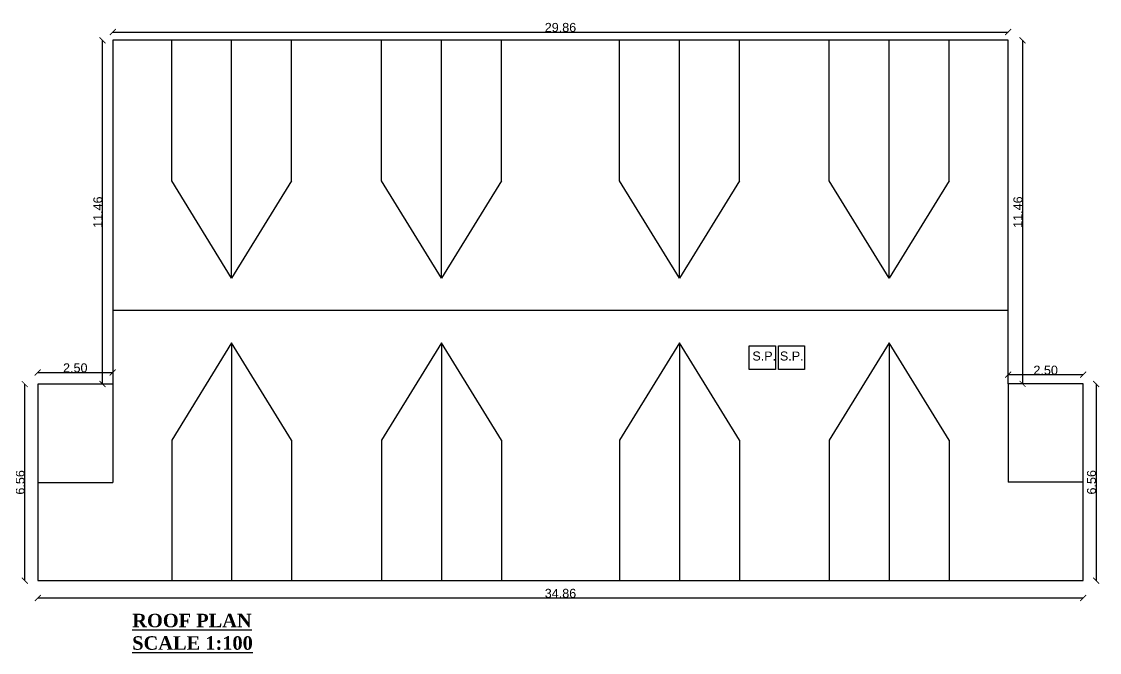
# Model space of a CAD drawing. Header units: metres. Extents: x 0 to 242, y 0 to 134.
# Drawn here: x 18.36 to 54.3, y 83.49 to 104.54 of the extents above; entities that cross this region are included whole.
import ezdxf

# ---------------------------------------------------------------- set-up
doc = ezdxf.new("R2010")
doc.units = ezdxf.units.M
doc.header["$MEASUREMENT"] = 0
doc.styles.get("Standard").update_dxf_attribs({"font": 'arial.ttf'})
doc.styles.add('STYLUSBT', font='arial.ttf')
doc.dimstyles.new('STANDARD$0', dxfattribs={"dimtxt": 0.3, "dimasz": 0.2, "dimexe": 0.0625, "dimexo": 1, "dimgap": 0, "dimtad": 1, "dimtoh": 1, "dimzin": 0, "dimdsep": 46, "dimtxsty": 'STYLUSBT', "dimblk": 'ARCHTICK', "dimcen": 0.09375, "dimse1": 1, "dimse2": 1, "dimadec": 0, "dimazin": 0, "dimtfac": 1, "dimtofl": 0, "dimtmove": 2, "dimatfit": 3, "dimldrblk": 'ARCHTICK', "dimfxl": 1, "dimtolj": 1, "dimtzin": 0, "dimarcsym": 0})

# ---------------------------------------------------------------- blocks, each defined once
blk = doc.blocks.new('_ArchTick')
at = {"color": 0, "linetype": 'ByBlock', "const_width": 0.15}
blk.add_lwpolyline([(-0.5, -0.5), (0.5, 0.5)], dxfattribs=at)
blk = doc.blocks.new('*D33')
at = {"color": 0, "lineweight": -2, "transparency": 16777216}
blk.add_line((18.899, 85.311), (53.759, 85.311), dxfattribs=at)
at = {"layer": 'DEFPOINTS', "color": 0, "transparency": 16777216}
for p in [(18.899, 85.89), (53.759, 85.89), (53.759, 85.311)]:
    blk.add_point(p, dxfattribs=at)
at = {"color": 0, "lineweight": -2, "transparency": 16777216, "xscale": 0.2, "yscale": 0.2, "zscale": 0.2, "rotation": 180}
blk.add_blockref('_ArchTick', (18.899, 85.311), dxfattribs=at)
at = {"color": 0, "lineweight": -2, "transparency": 16777216, "xscale": 0.2, "yscale": 0.2, "zscale": 0.2}
blk.add_blockref('_ArchTick', (53.759, 85.311), dxfattribs=at)
at = {"color": 0, "transparency": 16777216, "insert": (36.329, 85.464), "char_height": 0.3, "attachment_point": 5, "style": 'STYLUSBT'}
blk.add_mtext('\\A1;34.86', dxfattribs=at)
blk = doc.blocks.new('*D34')
at = {"color": 0, "lineweight": -2, "transparency": 16777216}
blk.add_line((18.464, 85.89), (18.464, 92.445), dxfattribs=at)
at = {"layer": 'DEFPOINTS', "color": 0, "transparency": 16777216}
for p in [(18.464, 92.445), (18.899, 92.445), (18.899, 85.89)]:
    blk.add_point(p, dxfattribs=at)
at = {"color": 0, "lineweight": -2, "transparency": 16777216, "xscale": 0.2, "yscale": 0.2, "zscale": 0.2}
for p, rotation in [((18.464, 92.445), 90), ((18.464, 85.89), 270)]:
    blk.add_blockref('_ArchTick', p, dxfattribs=dict(at, rotation=rotation))
at = {"color": 0, "transparency": 16777216, "insert": (18.311, 89.167), "char_height": 0.3, "attachment_point": 5, "rotation": 90, "style": 'STYLUSBT'}
blk.add_mtext('\\A1;6.56', dxfattribs=at)
blk = doc.blocks.new('*D35')
at = {"color": 0, "lineweight": -2, "transparency": 16777216}
blk.add_line((18.899, 92.831), (21.399, 92.831), dxfattribs=at)
at = {"layer": 'DEFPOINTS', "color": 0, "transparency": 16777216}
for p in [(21.399, 92.831), (18.899, 92.445), (21.399, 92.445)]:
    blk.add_point(p, dxfattribs=at)
at = {"color": 0, "lineweight": -2, "transparency": 16777216, "xscale": 0.2, "yscale": 0.2, "zscale": 0.2, "rotation": 180}
blk.add_blockref('_ArchTick', (18.899, 92.831), dxfattribs=at)
at = {"color": 0, "lineweight": -2, "transparency": 16777216, "xscale": 0.2, "yscale": 0.2, "zscale": 0.2}
blk.add_blockref('_ArchTick', (21.399, 92.831), dxfattribs=at)
at = {"color": 0, "transparency": 16777216, "insert": (20.149, 92.984), "char_height": 0.3, "attachment_point": 5, "style": 'STYLUSBT'}
blk.add_mtext('\\A1;2.50', dxfattribs=at)
blk = doc.blocks.new('*D36')
at = {"color": 0, "lineweight": -2, "transparency": 16777216}
blk.add_line((21.058, 92.445), (21.058, 103.91), dxfattribs=at)
at = {"layer": 'DEFPOINTS', "color": 0, "transparency": 16777216}
for p in [(21.058, 103.91), (21.399, 103.91), (21.399, 92.445)]:
    blk.add_point(p, dxfattribs=at)
at = {"color": 0, "lineweight": -2, "transparency": 16777216, "xscale": 0.2, "yscale": 0.2, "zscale": 0.2}
for p, rotation in [((21.058, 103.91), 90), ((21.058, 92.445), 270)]:
    blk.add_blockref('_ArchTick', p, dxfattribs=dict(at, rotation=rotation))
at = {"color": 0, "transparency": 16777216, "insert": (20.904, 98.177), "char_height": 0.3, "attachment_point": 5, "rotation": 90, "style": 'STYLUSBT'}
blk.add_mtext('\\A1;11.46', dxfattribs=at)
blk = doc.blocks.new('*D37')
at = {"color": 0, "lineweight": -2, "transparency": 16777216}
blk.add_line((21.399, 104.185), (51.259, 104.185), dxfattribs=at)
at = {"layer": 'DEFPOINTS', "color": 0, "transparency": 16777216}
for p in [(21.399, 103.91), (51.259, 104.185), (51.259, 103.91)]:
    blk.add_point(p, dxfattribs=at)
at = {"color": 0, "lineweight": -2, "transparency": 16777216, "xscale": 0.2, "yscale": 0.2, "zscale": 0.2, "rotation": 180}
blk.add_blockref('_ArchTick', (21.399, 104.185), dxfattribs=at)
at = {"color": 0, "lineweight": -2, "transparency": 16777216, "xscale": 0.2, "yscale": 0.2, "zscale": 0.2}
blk.add_blockref('_ArchTick', (51.259, 104.185), dxfattribs=at)
at = {"color": 0, "transparency": 16777216, "insert": (36.329, 104.338), "char_height": 0.3, "attachment_point": 5, "style": 'STYLUSBT'}
blk.add_mtext('\\A1;29.86', dxfattribs=at)
blk = doc.blocks.new('*D38')
at = {"color": 0, "lineweight": -2, "transparency": 16777216}
blk.add_line((51.739, 103.91), (51.739, 92.45), dxfattribs=at)
at = {"layer": 'DEFPOINTS', "color": 0, "transparency": 16777216}
for p in [(51.259, 103.91), (51.259, 92.45), (51.739, 92.45)]:
    blk.add_point(p, dxfattribs=at)
at = {"color": 0, "lineweight": -2, "transparency": 16777216, "xscale": 0.2, "yscale": 0.2, "zscale": 0.2}
for p, rotation in [((51.739, 103.91), 90), ((51.739, 92.45), 270)]:
    blk.add_blockref('_ArchTick', p, dxfattribs=dict(at, rotation=rotation))
at = {"color": 0, "transparency": 16777216, "insert": (51.586, 98.18), "char_height": 0.3, "attachment_point": 5, "rotation": 90, "style": 'STYLUSBT'}
blk.add_mtext('\\A1;11.46', dxfattribs=at)
blk = doc.blocks.new('*D39')
at = {"color": 0, "lineweight": -2, "transparency": 16777216}
blk.add_line((53.759, 92.755), (51.259, 92.755), dxfattribs=at)
at = {"layer": 'DEFPOINTS', "color": 0, "transparency": 16777216}
for p in [(51.259, 92.755), (51.259, 92.45), (53.759, 92.45)]:
    blk.add_point(p, dxfattribs=at)
at = {"color": 0, "lineweight": -2, "transparency": 16777216, "xscale": 0.2, "yscale": 0.2, "zscale": 0.2}
for p, rotation in [((51.259, 92.755), 179.9999999999612), ((53.759, 92.755), 359.9999999999612)]:
    blk.add_blockref('_ArchTick', p, dxfattribs=dict(at, rotation=rotation))
at = {"color": 0, "transparency": 16777216, "insert": (52.509, 92.908), "char_height": 0.3, "attachment_point": 5, "style": 'STYLUSBT'}
blk.add_mtext('\\A1;2.50', dxfattribs=at)
blk = doc.blocks.new('*D40')
at = {"color": 0, "lineweight": -2, "transparency": 16777216}
blk.add_line((54.192, 92.45), (54.192, 85.89), dxfattribs=at)
at = {"layer": 'DEFPOINTS', "color": 0, "transparency": 16777216}
for p in [(53.759, 92.45), (53.759, 85.89), (54.192, 85.89)]:
    blk.add_point(p, dxfattribs=at)
at = {"color": 0, "lineweight": -2, "transparency": 16777216, "xscale": 0.2, "yscale": 0.2, "zscale": 0.2}
for p, rotation in [((54.192, 92.45), 90), ((54.192, 85.89), 270)]:
    blk.add_blockref('_ArchTick', p, dxfattribs=dict(at, rotation=rotation))
at = {"color": 0, "transparency": 16777216, "insert": (54.039, 89.17), "char_height": 0.3, "attachment_point": 5, "rotation": 90, "style": 'STYLUSBT'}
blk.add_mtext('\\A1;6.56', dxfattribs=at)

msp = doc.modelspace()

# ---------------------------------------------------------------- linework, layer by layer
at = {"color": 7}
for p, q in [((23.364, 99.225), (23.364, 103.91)), ((25.364, 95.981), (25.364, 103.91)), ((27.364, 99.225), (27.364, 103.91)), ((30.364, 99.225), (30.364, 103.91)), ((32.364, 95.981), (32.364, 103.91)), ((34.364, 99.225), (34.364, 103.91)), ((38.294, 99.225), (38.294, 103.91)), ((40.294, 95.981), (40.294, 103.91)), ((42.294, 99.225), (42.294, 103.91)), ((45.294, 99.225), (45.294, 103.91)), ((47.294, 95.981), (47.294, 103.91)), ((49.294, 99.225), (49.294, 103.91)), ((25.364, 95.981), (23.364, 99.225)), ((27.364, 99.225), (25.364, 95.981)), ((32.364, 95.981), (30.364, 99.225)), ((34.364, 99.225), (32.364, 95.981)), ((40.294, 95.981), (38.294, 99.225)), ((42.294, 99.225), (40.294, 95.981)), ((47.294, 95.981), (45.294, 99.225)), ((49.294, 99.225), (47.294, 95.981)), ((51.259, 94.9), (21.399, 94.9)), ((25.364, 93.819), (23.364, 90.575)), ((25.364, 93.819), (25.364, 85.89)), ((27.364, 90.575), (25.364, 93.819)), ((32.364, 93.819), (30.364, 90.575)), ((32.364, 93.819), (32.364, 85.89)), ((34.364, 90.575), (32.364, 93.819)), ((40.294, 93.819), (38.294, 90.575)), ((40.294, 93.819), (40.294, 85.89)), ((42.294, 90.575), (40.294, 93.819)), ((47.294, 93.819), (45.294, 90.575)), ((47.294, 93.819), (47.294, 85.89)), ((49.294, 90.575), (47.294, 93.819)), ((21.399, 92.45), (21.399, 89.167)), ((51.259, 92.45), (51.259, 89.17)), ((23.364, 90.575), (23.364, 85.89)), ((27.364, 90.575), (27.364, 85.89)), ((30.364, 90.575), (30.364, 85.89)), ((34.364, 90.575), (34.364, 85.89)), ((38.294, 90.575), (38.294, 85.89)), ((42.294, 90.575), (42.294, 85.89)), ((45.294, 90.575), (45.294, 85.89)), ((49.294, 90.575), (49.294, 85.89)), ((18.899, 89.167), (21.399, 89.167)), ((53.759, 89.17), (51.259, 89.17))]:
    msp.add_line(p, q, dxfattribs=at)
msp.add_lwpolyline([(21.399, 103.91), (21.399, 92.445), (18.899, 92.445), (18.899, 85.89), (53.759, 85.89), (53.759, 92.45), (51.259, 92.45), (51.259, 103.91), (21.399, 103.91)], dxfattribs=at)
for points in [[(42.627, 93.721), (43.496, 93.721), (43.496, 92.93), (42.627, 92.93)], [(43.595, 93.721), (44.464, 93.721), (44.464, 92.93), (43.595, 92.93)]]:
    msp.add_lwpolyline(points, close=True, dxfattribs=at)

# ---------------------------------------------------------------- texts
at = {"color": 7, "char_height": 0.3, "attachment_point": 1}
for insert in [(42.729, 93.531), (43.646, 93.531)]:
    msp.add_mtext_dynamic_manual_height_columns('S.P.', width=0.75873, gutter_width=12.5, heights=[0.321], dxfattribs=dict(at, insert=insert))
at = {"color": 7, "ltscale": 0.1, "insert": (22.048, 84.785), "char_height": 0.45, "attachment_point": 1}
msp.add_mtext_dynamic_manual_height_columns('{\\fTimes New Roman|b1|i0|c0|p18;\\LROOF PLAN\\PSCALE 1:100}', width=4.29645, gutter_width=0.95, heights=[0], dxfattribs=at)

# ---------------------------------------------------------------- dimensions: what is measured, and where the dimension line sits
at = {"color": 7}
for p1, p2, distance, picture, middle in [((21.399, 103.91), (51.259, 103.91), 0.275, '*D37', (36.329, 104.338)), ((21.3992, 92.4453), (21.3992, 103.9097), 0.3416, '*D36', (20.9044, 98.1775)), ((51.259, 103.91), (51.259, 92.45), 0.48, '*D38', (51.586, 98.18)), ((18.899, 92.445), (21.399, 92.445), 0.386, '*D35', (20.149, 92.984)), ((53.759, 92.45), (51.259, 92.45), -0.306, '*D39', (52.509, 92.908)), ((18.8992, 85.8897), (18.8992, 92.4453), 0.4349, '*D34', (18.3111, 89.1675)), ((53.759, 92.45), (53.759, 85.89), 0.433, '*D40', (54.039, 89.17)), ((18.899, 85.89), (53.759, 85.89), -0.579, '*D33', (36.329, 85.464))]:
    dim = msp.add_aligned_dim(p1=p1, p2=p2, distance=distance, dimstyle='STANDARD$0', dxfattribs=at)
    dim.commit()
    dim.dimension.update_dxf_attribs({"geometry": picture, "text_midpoint": middle})

doc.saveas('drawing.dxf')
